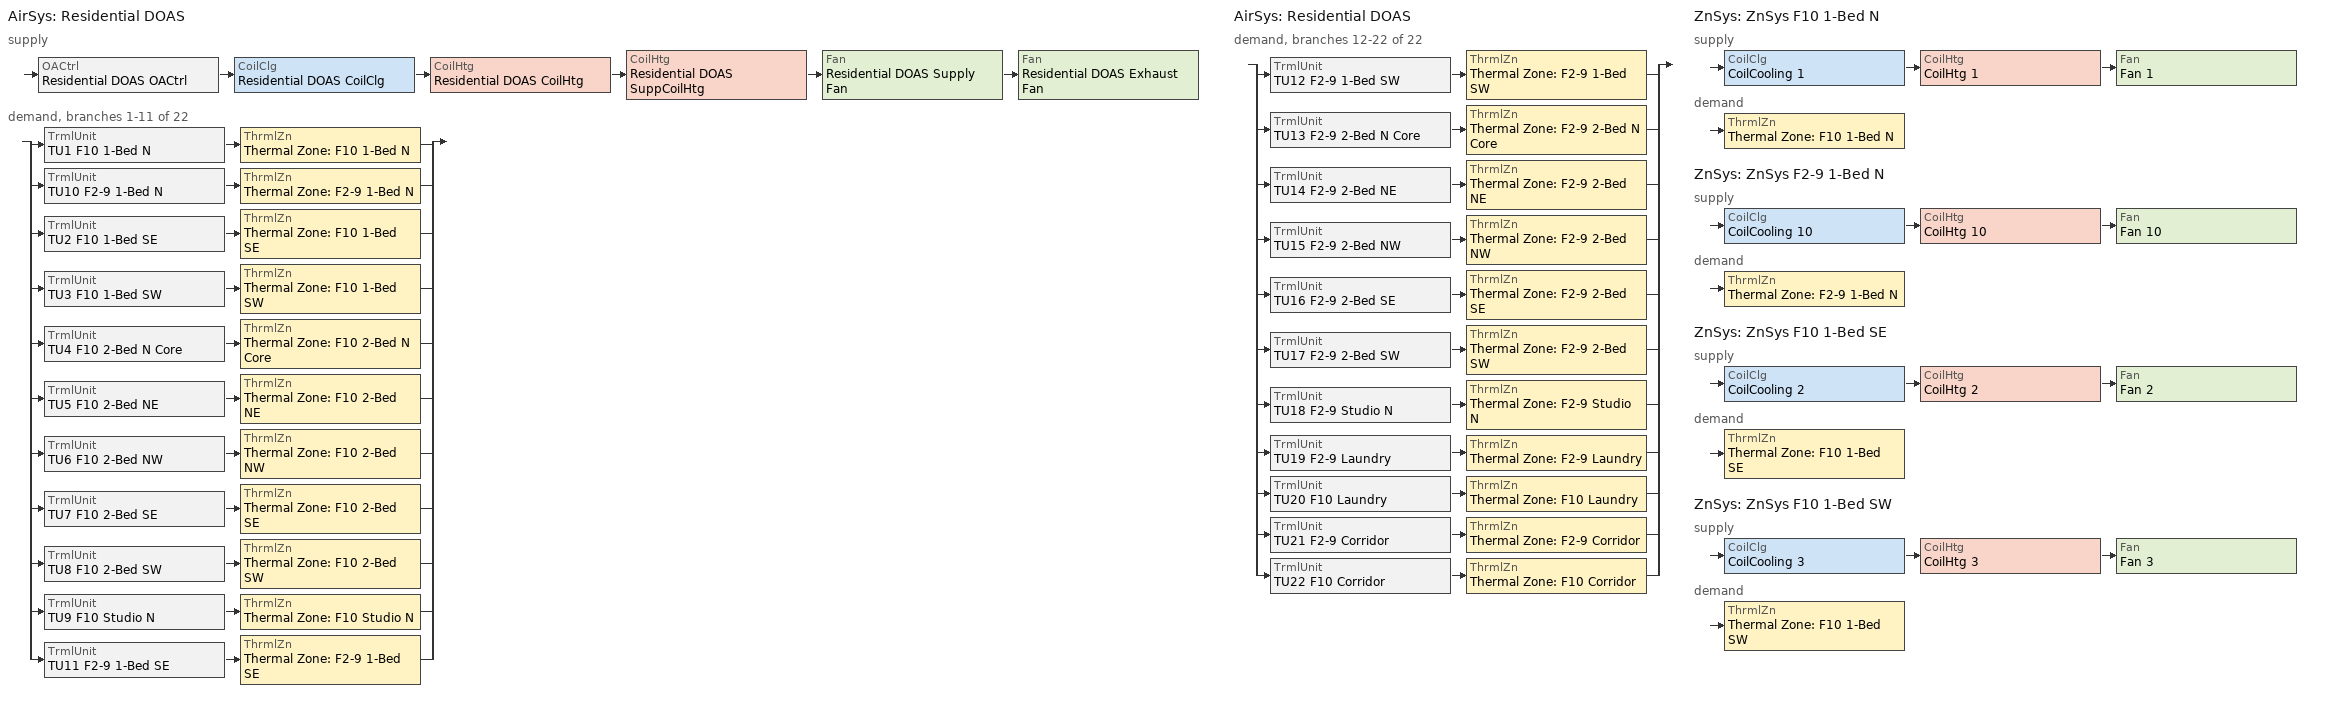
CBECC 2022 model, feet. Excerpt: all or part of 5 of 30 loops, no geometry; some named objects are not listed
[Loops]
AirSys 'Residential DOAS'
 supply: OACtrl 'Residential DOAS OACtrl' > CoilClg 'Residential DOAS CoilClg' > CoilHtg 'Residential DOAS CoilHtg' > CoilHtg 'Residential DOAS SuppCoilHtg' > Fan 'Residential DOAS Supply Fan' > Fan 'Residential DOAS Exhaust Fan'
 demand, branches 1-11 of 22: split
  | TrmlUnit 'TU1 F10 1-Bed N' > ThrmlZn 'Thermal Zone: F10 1-Bed N'
  | TrmlUnit 'TU10 F2-9 1-Bed N' > ThrmlZn 'Thermal Zone: F2-9 1-Bed N'
  | TrmlUnit 'TU2 F10 1-Bed SE' > ThrmlZn 'Thermal Zone: F10 1-Bed SE'
  | TrmlUnit 'TU3 F10 1-Bed SW' > ThrmlZn 'Thermal Zone: F10 1-Bed SW'
  | TrmlUnit 'TU4 F10 2-Bed N Core' > ThrmlZn 'Thermal Zone: F10 2-Bed N Core'
  | TrmlUnit 'TU5 F10 2-Bed NE' > ThrmlZn 'Thermal Zone: F10 2-Bed NE'
  | TrmlUnit 'TU6 F10 2-Bed NW' > ThrmlZn 'Thermal Zone: F10 2-Bed NW'
  | TrmlUnit 'TU7 F10 2-Bed SE' > ThrmlZn 'Thermal Zone: F10 2-Bed SE'
  | TrmlUnit 'TU8 F10 2-Bed SW' > ThrmlZn 'Thermal Zone: F10 2-Bed SW'
  | TrmlUnit 'TU9 F10 Studio N' > ThrmlZn 'Thermal Zone: F10 Studio N'
  | TrmlUnit 'TU11 F2-9 1-Bed SE' > ThrmlZn 'Thermal Zone: F2-9 1-Bed SE'
AirSys 'Residential DOAS'
 demand, branches 12-22 of 22: split
  | TrmlUnit 'TU12 F2-9 1-Bed SW' > ThrmlZn 'Thermal Zone: F2-9 1-Bed SW'
  | TrmlUnit 'TU13 F2-9 2-Bed N Core' > ThrmlZn 'Thermal Zone: F2-9 2-Bed N Core'
  | TrmlUnit 'TU14 F2-9 2-Bed NE' > ThrmlZn 'Thermal Zone: F2-9 2-Bed NE'
  | TrmlUnit 'TU15 F2-9 2-Bed NW' > ThrmlZn 'Thermal Zone: F2-9 2-Bed NW'
  | TrmlUnit 'TU16 F2-9 2-Bed SE' > ThrmlZn 'Thermal Zone: F2-9 2-Bed SE'
  | TrmlUnit 'TU17 F2-9 2-Bed SW' > ThrmlZn 'Thermal Zone: F2-9 2-Bed SW'
  | TrmlUnit 'TU18 F2-9 Studio N' > ThrmlZn 'Thermal Zone: F2-9 Studio N'
  | TrmlUnit 'TU19 F2-9 Laundry' > ThrmlZn 'Thermal Zone: F2-9 Laundry'
  | TrmlUnit 'TU20 F10 Laundry' > ThrmlZn 'Thermal Zone: F10 Laundry'
  | TrmlUnit 'TU21 F2-9 Corridor' > ThrmlZn 'Thermal Zone: F2-9 Corridor'
  | TrmlUnit 'TU22 F10 Corridor' > ThrmlZn 'Thermal Zone: F10 Corridor'
ZnSys 'ZnSys F10 1-Bed N'
 supply: CoilClg 'CoilCooling 1' > CoilHtg 'CoilHtg 1' > Fan 'Fan 1'
 demand: ThrmlZn 'Thermal Zone: F10 1-Bed N'
ZnSys 'ZnSys F2-9 1-Bed N'
 supply: CoilClg 'CoilCooling 10' > CoilHtg 'CoilHtg 10' > Fan 'Fan 10'
 demand: ThrmlZn 'Thermal Zone: F2-9 1-Bed N'
ZnSys 'ZnSys F10 1-Bed SE'
 supply: CoilClg 'CoilCooling 2' > CoilHtg 'CoilHtg 2' > Fan 'Fan 2'
 demand: ThrmlZn 'Thermal Zone: F10 1-Bed SE'
ZnSys 'ZnSys F10 1-Bed SW'
 supply: CoilClg 'CoilCooling 3' > CoilHtg 'CoilHtg 3' > Fan 'Fan 3'
 demand: ThrmlZn 'Thermal Zone: F10 1-Bed SW'
[AirSys]
Residential DOAS: Type=DOASCV; CtrlSysType=DDCToZone; NightCycleFanCtrl=StaysOff; OptStart=1; AirFlowPerSqFt=0.15; AirFlowPerTon=400; ClgCtrl=FixedDualSetpoint; ClgFixedSupTemp=75; HtgFixedSupTemp=55; ClRstSupHi=75; ClRstSupLow=55
[AirSeg] Sys=Residential DOAS
Name | Type | Path
Residential DOAS SupAirSeg | Supply
Residential DOAS ReliefAirSeg | Exhaust | Ducted
[CoilClg]
Name | Sys | Type | CapTotNetRtd
Residential DOAS CoilClg | Residential DOAS | DirectExpansion | 233312
CoilCooling 1 | ZnSys F10 1-Bed N | VRF | 10474.1
CoilCooling 10 | ZnSys F2-9 1-Bed N | VRF | 8904.76
CoilCooling 2 | ZnSys F10 1-Bed SE | VRF | 13683.9
CoilCooling 3 | ZnSys F10 1-Bed SW | VRF | 13568.8
[CoilHtg]
Name | Sys | Type | CapTotNetRtd | HtPumpSuppCoilHtgRef
Residential DOAS CoilHtg | Residential DOAS | HeatPump | 191899 | Residential DOAS SuppCoilHtg
Residential DOAS SuppCoilHtg | Residential DOAS | Resistance
CoilHtg 1 | ZnSys F10 1-Bed N | VRF | 14035.7
CoilHtg 10 | ZnSys F2-9 1-Bed N | VRF | 12979
CoilHtg 2 | ZnSys F10 1-Bed SE | VRF | 13234.4
CoilHtg 3 | ZnSys F10 1-Bed SW | VRF | 13207.7
[Fan]
Name | Sys | FlowCap
Residential DOAS Supply Fan; Residential DOAS Exhaust Fan | Residential DOAS | 6834
Fan 1 | ZnSys F10 1-Bed N | 362.7
Fan 10 | ZnSys F2-9 1-Bed N | 335.384
Fan 2 | ZnSys F10 1-Bed SE | 456.845
Fan 3 | ZnSys F10 1-Bed SW | 452.99
[OACtrl]
Residential DOAS OACtrl: Sys=Residential DOAS
[TrmlUnit] Sys=Residential DOAS; Type=Uncontrolled
Name | ZnServedRef
TU1 F10 1-Bed N | Thermal Zone: F10 1-Bed N
TU10 F2-9 1-Bed N | Thermal Zone: F2-9 1-Bed N
TU2 F10 1-Bed SE | Thermal Zone: F10 1-Bed SE
TU3 F10 1-Bed SW | Thermal Zone: F10 1-Bed SW
TU4 F10 2-Bed N Core | Thermal Zone: F10 2-Bed N Core
TU5 F10 2-Bed NE | Thermal Zone: F10 2-Bed NE
TU6 F10 2-Bed NW | Thermal Zone: F10 2-Bed NW
TU7 F10 2-Bed SE | Thermal Zone: F10 2-Bed SE
TU8 F10 2-Bed SW | Thermal Zone: F10 2-Bed SW
TU9 F10 Studio N | Thermal Zone: F10 Studio N
TU11 F2-9 1-Bed SE | Thermal Zone: F2-9 1-Bed SE
TU12 F2-9 1-Bed SW | Thermal Zone: F2-9 1-Bed SW
TU13 F2-9 2-Bed N Core | Thermal Zone: F2-9 2-Bed N Core
TU14 F2-9 2-Bed NE | Thermal Zone: F2-9 2-Bed NE
TU15 F2-9 2-Bed NW | Thermal Zone: F2-9 2-Bed NW
TU16 F2-9 2-Bed SE | Thermal Zone: F2-9 2-Bed SE
TU17 F2-9 2-Bed SW | Thermal Zone: F2-9 2-Bed SW
TU18 F2-9 Studio N | Thermal Zone: F2-9 Studio N
TU19 F2-9 Laundry | Thermal Zone: F2-9 Laundry
TU20 F10 Laundry | Thermal Zone: F10 Laundry
TU21 F2-9 Corridor | Thermal Zone: F2-9 Corridor
TU22 F10 Corridor | Thermal Zone: F10 Corridor
[ZnSys] Type=VRF
Name | Cnt | VRFSysRef
ZnSys F10 1-Bed N; ZnSys F10 1-Bed SE; ZnSys F10 1-Bed SW | 2 | VRF F10
ZnSys F2-9 1-Bed N | 16 | VRF F2-9
